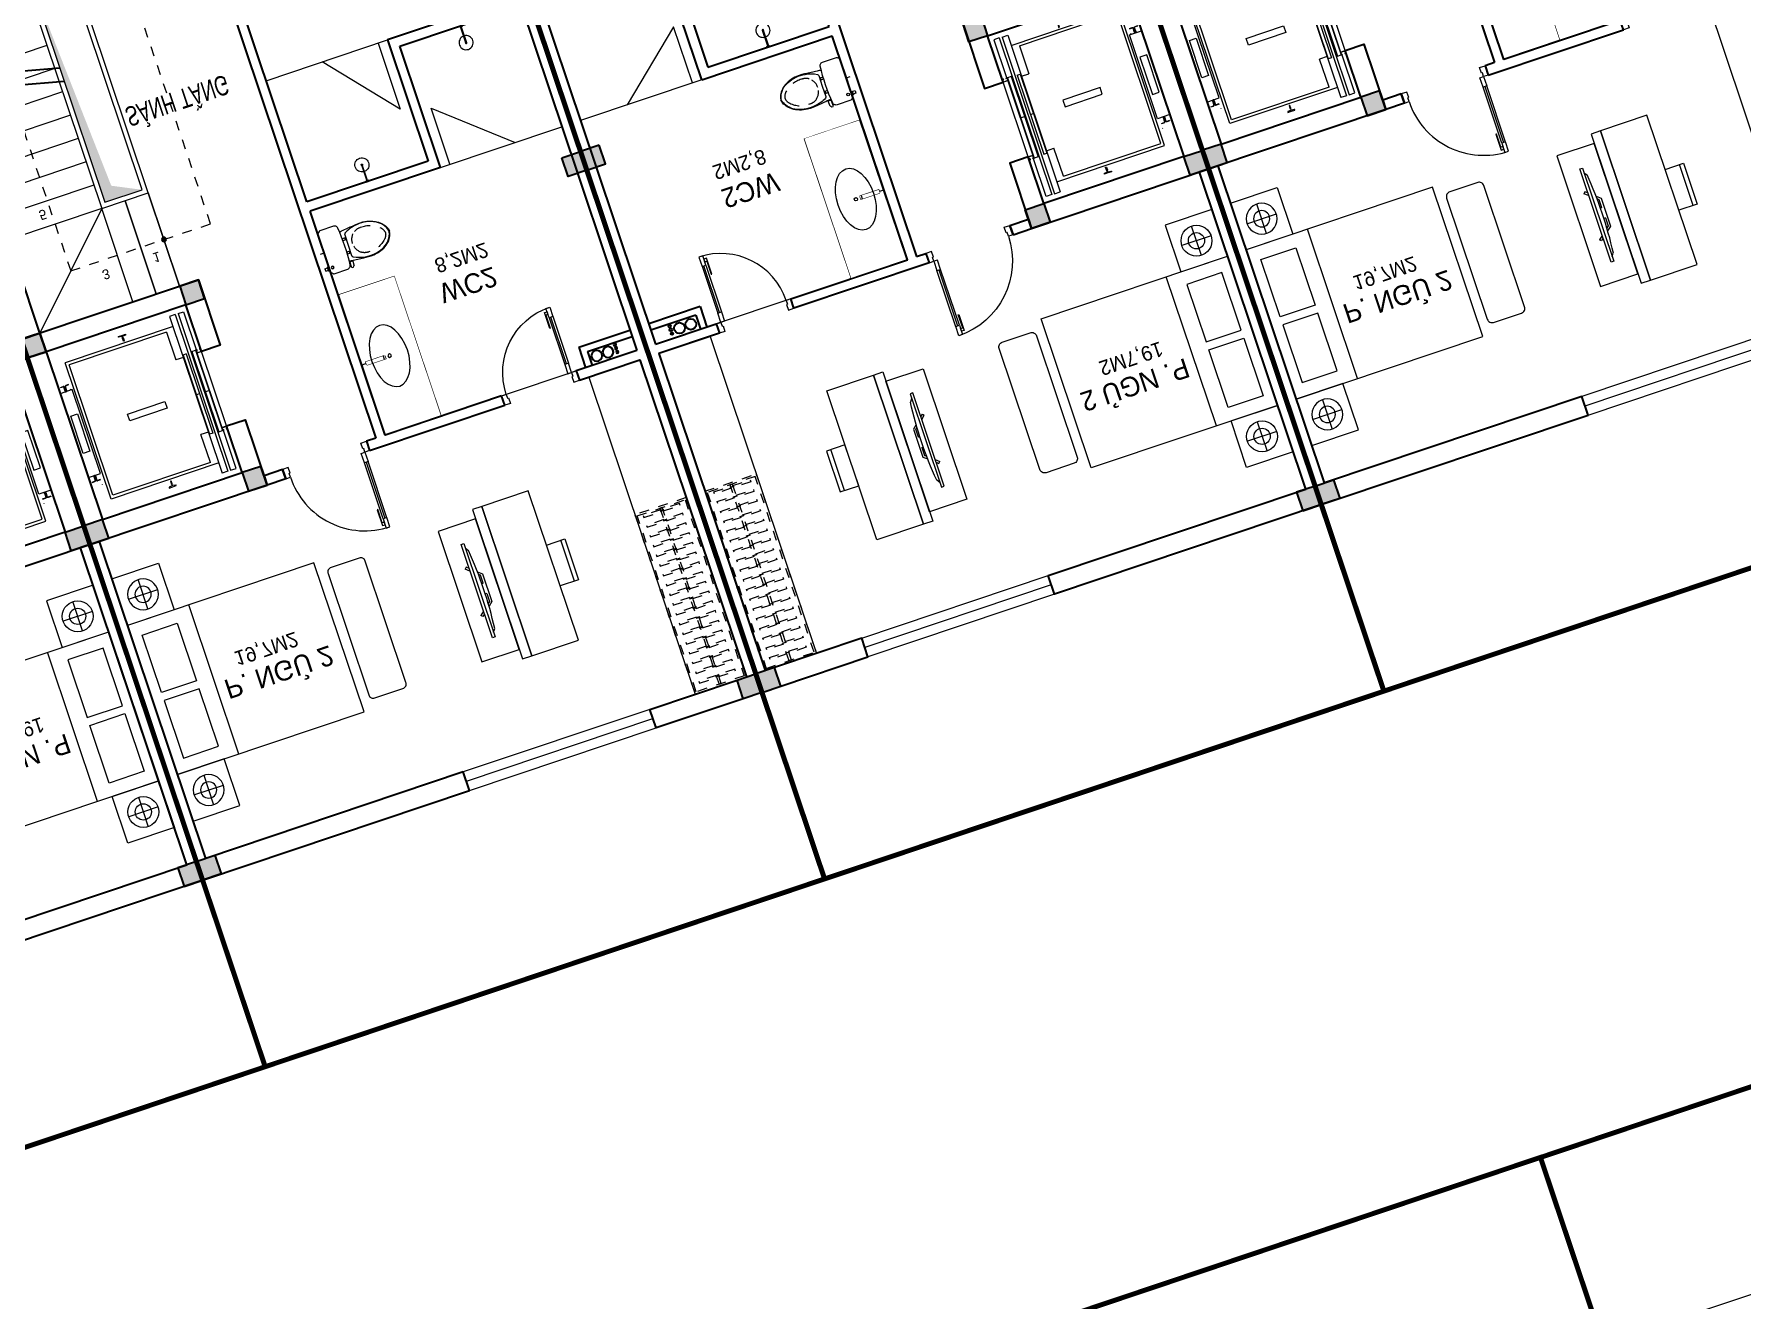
# Model space of a CAD drawing. Header units: metres. Extents: x 568332 to 569219, y 2065964 to 2066430.
# Drawn here: x 568431.22 to 568448.59, y 2066003.05 to 2066015.91 of the extents above; entities that cross this region are included whole.
import ezdxf

# ---------------------------------------------------------------- set-up
doc = ezdxf.new("R2010")
doc.units = ezdxf.units.M
for name, pattern in [('$AUDIT_BAD_LTYPE2', [0]), ('CENTER', [2, 1.25, -0.25, 0.25, -0.25]), ('HIDDEN', [0.375, 0.25, -0.125]), ('HIDDEN2', [0.1875, 0.125, -0.0625]), ('X-5M-G-MB PHONGNGU$0$HIDDEN2', [0.1875, 0.125, -0.0625]), ('xref-thap C (mb tang 32-2)$0$HIDDEN', [0.375, 0.25, -0.125])]:
    doc.linetypes.add(name, pattern=pattern)
doc.layers.get('0').update_dxf_attribs({"linetype": 'CONTINUOUS'})
doc.layers.get('DEFPOINTS').update_dxf_attribs({"linetype": 'CONTINUOUS'})
for name, color, linetype, lineweight in [('-CENTER', 143, 'CENTER', 13), ('-CONCRETE', 1, 'CONTINUOUS', 35), ('-DOOR', 137, 'CONTINUOUS', 9), ('-FURNITURE', 46, 'CONTINUOUS', 9), ('-HATCH', 8, 'CONTINUOUS', 5), ('-KH', 143, 'CONTINUOUS', 13), ('-LINE1', 7, 'CONTINUOUS', 18), ('-LINE2', 252, 'CONTINUOUS', 9), ('-STEEL1', 1, 'CONTINUOUS', 35), ('-TEXT', 7, 'CONTINUOUS', 15), ('-WALL', 4, 'CONTINUOUS', 35), ('TEXT25', 2, 'CONTINUOUS', 13)]:
    doc.layers.add(name, color=color, linetype=linetype, lineweight=lineweight)
for name, color, linetype in [('-RANH GIOI LO DAT', 12, 'CONTINUOUS'), ('12. NET DIM', 252, 'CONTINUOUS'), ('ChiaLo', 128, 'CENTER'), ('ViaHeS', 32, 'CONTINUOUS')]:
    doc.layers.add(name, color=color, linetype=linetype)
doc.styles.add('SVN_AVO_thuong', font='')
doc.styles.add('T1', font='', dxfattribs={"height": 200})
doc.styles.get('SVN_AVO_thuong').set_extended_font_data('SVN-Avo')
doc.styles.get('T1').set_extended_font_data('VNgeometric Light')

# ---------------------------------------------------------------- blocks, each defined once
blk = doc.blocks.new('A$C5C575821')
at = {"layer": '-CONCRETE'}
h = blk.add_hatch(color=256, dxfattribs=at)
h.dxf.hatch_style = 1
h.paths.add_polyline_path([(0, 200), (0, 0), (200, 0), (200, 200)])
blk.add_lwpolyline([(0, 0), (200, 0), (200, 200), (0, 200)], close=True, dxfattribs=at)
blk = doc.blocks.new('TRUC M4')
at = {"layer": '-WALL'}
for p in [(-200, 14600), (5600, 14600), (-200, 9000), (5600, 9000), (-200, 4300), (5600, 4300), (-200, -200), (5600, -200)]:
    blk.add_blockref('A$C5C575821', p, dxfattribs=at)
blk = doc.blocks.new('M4- T3')
at = {"layer": '-DOOR'}
blk.add_lwpolyline([(717623, 46541), (719623, 46541), (719623, 46341), (717623, 46341)], close=True, dxfattribs=at)
at = {"layer": '-RANH GIOI LO DAT', "linetype": 'HIDDEN', "ltscale": 10, "const_width": 50}
blk.add_lwpolyline([(716773, 48541), (722773, 48541), (722773, 28541), (716773, 28541)], close=True, dxfattribs=at)
at = {"layer": '-STEEL1'}
blk.add_blockref('TRUC M4', (716972, 31741), dxfattribs=at)
blk = doc.blocks.new('A$C18091ED7')
for p, q in [((0, -42), (0, 0)), ((146, -27), (179, -27)), ((146, -27), (146, -30)), ((146, -30), (166, -30)), ((153, -37), (146, -30)), ((152, 0), (152, -27)), ((152, 0), (179, 0)), ((153, -37), (166, -37)), ((153, -40), (153, -37)), ((153, -40), (178, -40)), ((153, -40), (178, -40)), ((153, -40), (153, -42)), ((185, -30), (166, -30)), ((178, -37), (166, -37)), ((185, -30), (178, -37)), ((178, -37), (178, -40)), ((178, -40), (178, -42)), ((179, 0), (179, -27)), ((179, -27), (185, -27)), ((185, -27), (185, -30)), ((-83, -267), (-83, -300)), ((-83, -278), (-83, -288)), ((-61, -290), (-83, -290)), ((-63, -265), (-81, -265)), ((-61, -267), (-61, -300)), ((61, -267), (61, -300)), ((61, -290), (83, -290)), ((63, -265), (81, -265)), ((83, -267), (83, -300)), ((83, -278), (83, -288)), ((165, -262), (165, -290)), ((168, -260), (228, -260)), ((168, -292), (207, -292)), ((231, -274), (231, -262))]:
    blk.add_line(p, q)
for points in [[(230, -219, -0.137407), (225, -235), (222, -241, -0.236081), (198, -255, -0.051961), (-198, -255, -0.236081), (-222, -241), (-225, -235, -0.137407), (-230, -219), (-230, -72, -0.198912), (-226, -63), (-209, -46, -0.198912), (-200, -42), (0, -42), (200, -42, -0.198912), (209, -46), (226, -63, -0.198912), (230, -72)], [(144, -619, -0.212405), (26, -734, -0.027685), (-1, -739, -0.022279), (-26, -734, -0.212405), (-144, -619, -0.142796), (-167, -428, -0.093005), (-128, -309, -0.256439), (-111, -300), (0, -300), (111, -300, -0.256439), (128, -309, -0.093005), (167, -428, -0.142796)]]:
    blk.add_lwpolyline(points, format="xyb", close=True)
at = {"linetype": 'xref-thap C (mb tang 32-2)$0$HIDDEN', "ltscale": 100}
blk.add_lwpolyline([(61, -669, -0.199031), (0, -699, -0.199031), (-61, -669, -0.218924), (-132, -478, -0.153791), (-112, -404, -0.236701), (0, -348, -0.236701), (112, -404, -0.153791), (132, -478, -0.218924)], format="xyb", close=True, dxfattribs=at)
blk.add_circle((166, -78), 13.9)
for centre, radius, start, end in [((-81, -267), 1.98, 90, 180), ((-63, -267), 1.98, 0, 90), ((63, -267), 1.98, 90, 180), ((81, -267), 1.98, 0, 90), ((168, -262), 2.47, 90, 180), ((168, -290), 2.47, 180, 270), ((207, -277), 15.5, 270, 306.4659), ((168, -225), 80.1, 306.4659, 320.3123), ((228, -274), 2.47, 320.3123, 0)]:
    blk.add_arc(centre, radius, start, end)
for points in [[(-156, -259), (-157, -267), (-164, -328), (-169, -385), (-184, -528), (-136, -679), (-50, -735), (-20, -741), (0, -744)], [(156, -259), (157, -267), (164, -328), (169, -385), (184, -528), (136, -679), (50, -735), (20, -741), (0, -744)]]:
    blk.add_open_spline(points, degree=3, knots=[130.613938, 130.613938, 130.613938, 130.613938, 152.852109, 311.129351, 417.703951, 561.383393, 697.692632, 710.812262, 710.812262, 710.812262, 710.812262])
blk = doc.blocks.new('shower')
for points in [[(180919, -32316), (180912, -32316), (180912, -32147), (180919, -32147)], [(180929, -32327), (180902, -32327), (180902, -32316), (180929, -32316)]]:
    blk.add_lwpolyline(points, close=True)
for radius, start, end in [(72, 272.7907, 267.2093), (8.35, 294.8355, 245.1645)]:
    blk.add_arc((180916, -32147), radius, start, end)
blk = doc.blocks.new('Sink_Cicle')
blk.add_lwpolyline([(17, -50), (-17, -50), (-18, -252), (17, -252)], close=True)
blk.add_circle((0, -300), 17.5)
at = {"layer": 'DEFPOINTS'}
blk.add_line((0, -100), (0, 0), dxfattribs=at)
blk.add_wipeout([(17, -50), (-17, -50), (-18, -252), (17, -252)])
at = {"layer": '-FURNITURE', "linetype": 'Continuous'}
blk.add_ellipse((0, -300), major_axis=(-325, 0), ratio=0.584615, dxfattribs=at)
blk.add_line((-18, -237), (17, -237))
blk = doc.blocks.new('*U185')
at = {"ltscale": 300}
blk.add_lwpolyline([(0, 0), (1500, 0), (1500, -600), (0, -600)], close=True, dxfattribs=at)
blk.add_wipeout([(0, 0), (1500, 0), (1500, -600), (0, -600)], dxfattribs=at)
blk.add_blockref('Sink_Cicle', (750, 0), dxfattribs=at)
blk = doc.blocks.new('XR.MB.LM123$0$tvi 1')
blk.add_lwpolyline([(29, 0), (29, -1000), (0, -1000), (0, 0)], close=True)
for points in [[(29, -50), (52, -81)], [(-24, -236), (-39, -252)], [(0, -285), (-39, -252)], [(0, -256), (-24, -236)], [(70, -315), (111, -350), (111, -650), (70, -685)], [(89, -446), (89, -360), (71, -345)], [(89, -446), (73, -446)], [(89, -554), (89, -640), (71, -655)], [(89, -554), (73, -554)], [(0, -715), (-39, -748)], [(-24, -764), (-39, -748)], [(0, -744), (-24, -764)], [(29, -950), (52, -919)]]:
    blk.add_lwpolyline(points)
blk.add_arc((-4025, -500), 4099, 354.1311, 5.8689)
blk = doc.blocks.new('*U188')
at = {"linetype": 'X-5M-G-MB PHONGNGU$0$HIDDEN2'}
for points in [[(0, 600), (0, 0), (2098, 0), (2098, 600)], [(2078, 580), (2078, 20), (20, 20), (20, 580)], [(2078, 287), (2078, 313), (20, 313), (20, 287)], [(114, 319), (109, 319), (109, 280), (114, 280)], [(228, 319), (223, 319), (223, 280), (228, 280)], [(342, 319), (337, 319), (337, 280), (342, 280)], [(456, 319), (451, 319), (451, 280), (456, 280)], [(570, 319), (565, 319), (565, 280), (570, 280)], [(684, 319), (679, 319), (679, 280), (684, 280)], [(798, 319), (793, 319), (793, 280), (798, 280)], [(912, 319), (907, 319), (907, 280), (912, 280)], [(1026, 319), (1021, 319), (1021, 280), (1026, 280)], [(1140, 319), (1135, 319), (1135, 280), (1140, 280)], [(1254, 319), (1249, 319), (1249, 280), (1254, 280)], [(1368, 319), (1363, 319), (1363, 280), (1368, 280)], [(1482, 319), (1477, 319), (1477, 280), (1482, 280)], [(1596, 319), (1591, 319), (1591, 280), (1596, 280)], [(1710, 319), (1705, 319), (1705, 280), (1710, 280)], [(1824, 319), (1819, 319), (1819, 280), (1824, 280)], [(1938, 319), (1933, 319), (1933, 280), (1938, 280)], [(2052, 319), (2047, 319), (2047, 280), (2052, 280)]]:
    blk.add_lwpolyline(points, close=True, dxfattribs=at)
for points in [[(122, 313), (122, 515), (100, 515), (100, 313)], [(236, 313), (236, 515), (214, 515), (214, 313)], [(350, 313), (350, 515), (328, 515), (328, 313)], [(464, 313), (464, 515), (442, 515), (442, 313)], [(578, 313), (578, 515), (556, 515), (556, 313)], [(692, 313), (692, 515), (670, 515), (670, 313)], [(806, 313), (806, 515), (784, 515), (784, 313)], [(920, 313), (920, 515), (898, 515), (898, 313)], [(1034, 313), (1034, 515), (1012, 515), (1012, 313)], [(1148, 313), (1148, 515), (1126, 515), (1126, 313)], [(1262, 313), (1262, 515), (1240, 515), (1240, 313)], [(1376, 313), (1376, 515), (1354, 515), (1354, 313)], [(1490, 313), (1490, 515), (1468, 515), (1468, 313)], [(1604, 313), (1604, 515), (1582, 515), (1582, 313)], [(1718, 313), (1718, 515), (1696, 515), (1696, 313)], [(1832, 313), (1832, 515), (1810, 515), (1810, 313)], [(1946, 313), (1946, 515), (1924, 515), (1924, 313)], [(2060, 313), (2060, 515), (2038, 515), (2038, 313)], [(100, 287), (100, 92), (122, 92), (122, 287)], [(214, 287), (214, 92), (236, 92), (236, 287)], [(328, 287), (328, 92), (350, 92), (350, 287)], [(442, 287), (442, 92), (464, 92), (464, 287)], [(556, 287), (556, 92), (578, 92), (578, 287)], [(670, 287), (670, 92), (692, 92), (692, 287)], [(784, 287), (784, 92), (806, 92), (806, 287)], [(898, 287), (898, 92), (920, 92), (920, 287)], [(1012, 287), (1012, 92), (1034, 92), (1034, 287)], [(1126, 287), (1126, 92), (1148, 92), (1148, 287)], [(1240, 287), (1240, 92), (1262, 92), (1262, 287)], [(1354, 287), (1354, 92), (1376, 92), (1376, 287)], [(1468, 287), (1468, 92), (1490, 92), (1490, 287)], [(1582, 287), (1582, 92), (1604, 92), (1604, 287)], [(1696, 287), (1696, 92), (1718, 92), (1718, 287)], [(1810, 287), (1810, 92), (1832, 92), (1832, 287)], [(1924, 287), (1924, 92), (1946, 92), (1946, 287)], [(2038, 287), (2038, 92), (2060, 92), (2060, 287)]]:
    blk.add_lwpolyline(points, dxfattribs=at)
blk = doc.blocks.new('X-5M-G-MB PHONGNGU$0$A$C25DB0C3F')
at = {"elevation": 0}
for points in [[(0, 438), (197, 438), (197, 0), (0, 0)], [(197, 438), (197, 0), (0, 0), (0, 438)]]:
    blk.add_lwpolyline(points, close=True, dxfattribs=at)
at = {"elevation": 0, "flags": 128}
blk.add_lwpolyline([(44, 438), (44, 0)], dxfattribs=at)
blk = doc.blocks.new('G1600')
for p, q in [((137477, -212827), (139077, -212827)), ((137228, -213392), (137228, -213077)), ((139326, -213392), (139326, -213077)), ((137385, -213234), (137070, -213234)), ((139169, -213234), (139484, -213234))]:
    blk.add_line(p, q)
blk.add_lwpolyline([(137477, -213484), (137477, -211484), (139077, -211484), (139077, -213484), (137477, -213484)])
for points in [[(136977, -213484), (136977, -212984), (137477, -212984), (137477, -213484)], [(137617, -213375), (137617, -212999), (138235, -212999), (138235, -213375)], [(138937, -213375), (138937, -212999), (138320, -212999), (138320, -213375)], [(139577, -213484), (139577, -212984), (139077, -212984), (139077, -213484)]]:
    blk.add_lwpolyline(points, close=True)
for centre, radius in [((137228, -213234), 157), ((139326, -213234), 157), ((137228, -213234), 82.4), ((139326, -213234), 82.4)]:
    blk.add_circle(centre, radius)
blk = doc.blocks.new('X-5M-DH-2-CORE$0$A$C75E80C28')
at = {"layer": '-LINE2', "linetype": 'Continuous', "ltscale": 2}
for p, q in [((-731, -149), (731, -149)), ((-731, -1305), (-731, -149)), ((-557, -112), (-560, -112)), ((-510, -22), (-510, -51)), ((-507, -22), (-510, -22)), ((-510, -109), (-510, -79)), ((-507, -22), (-507, -51)), ((-507, -109), (-507, -79)), ((-456, -57), (-501, -57)), ((-456, -60), (-501, -60)), ((-456, -70), (-501, -70)), ((-456, -73), (-501, -73)), ((-453, -63), (-453, -67)), ((-450, -63), (-450, -67)), ((450, -63), (450, -67)), ((453, -63), (453, -67)), ((456, -57), (501, -57)), ((456, -60), (501, -60)), ((456, -70), (501, -70)), ((456, -73), (501, -73)), ((457, -112), (460, -112)), ((507, -22), (510, -22)), ((507, -22), (507, -51)), ((507, -109), (507, -79)), ((510, -22), (510, -51)), ((510, -109), (510, -79)), ((731, -1305), (731, -149)), ((-700, -179), (700, -179)), ((-700, -1225), (-700, -179)), ((700, -1225), (700, -179)), ((840, -1305), (-840, -1305)), ((-840, -1365), (-840, -1305)), ((840, -1365), (-840, -1365)), ((-700, -1225), (-400, -1225)), ((425, -1309), (-425, -1309)), ((-425, -1343), (-425, -1309)), ((425, -1343), (-425, -1343)), ((-400, -1305), (-400, -1225)), ((0, -1309), (0, -1343)), ((700, -1225), (400, -1225)), ((400, -1305), (400, -1225)), ((425, -1343), (425, -1309)), ((840, -1365), (840, -1305)), ((840, -1395), (-840, -1395)), ((-840, -1395), (-840, -1455)), ((-840, -1455), (-435, -1455)), ((-435, -1450), (-435, -1460)), ((-435, -1450), (-400, -1450)), ((-435, -1460), (-425, -1460)), ((-435, -1490), (-435, -1500)), ((-435, -1490), (-425, -1490)), ((-435, -1500), (-400, -1500)), ((-433, -1452), (-433, -1458)), ((-433, -1452), (-402, -1452)), ((-433, -1458), (-425, -1458)), ((-433, -1492), (-433, -1498)), ((-433, -1492), (-425, -1492)), ((-433, -1498), (-402, -1498)), ((430, -1406), (-430, -1406)), ((-430, -1406), (-430, -1446)), ((430, -1446), (-430, -1446)), ((-425, -1458), (-425, -1460)), ((-425, -1490), (-425, -1492)), ((-402, -1452), (-402, -1498)), ((400, -1450), (-400, -1450)), ((-400, -1450), (-400, -1500)), ((0, -1406), (0, -1446)), ((400, -1450), (400, -1500)), ((435, -1450), (400, -1450)), ((435, -1500), (400, -1500)), ((402, -1452), (402, -1498)), ((433, -1452), (402, -1452)), ((433, -1498), (402, -1498)), ((433, -1458), (425, -1458)), ((425, -1458), (425, -1460)), ((435, -1460), (425, -1460)), ((425, -1490), (425, -1492)), ((435, -1490), (425, -1490)), ((433, -1492), (425, -1492)), ((430, -1406), (430, -1446)), ((433, -1452), (433, -1458)), ((433, -1492), (433, -1498)), ((435, -1450), (435, -1460)), ((840, -1455), (435, -1455)), ((435, -1490), (435, -1500)), ((840, -1395), (840, -1455))]:
    blk.add_line(p, q, dxfattribs=at)
for points in [[(-450, 0), (-450, -130), (450, -130), (450, 0)], [(-200, -29), (200, -29), (200, -101), (-200, -101)], [(-36, -584), (36, -584), (36, -984), (-36, -984)]]:
    blk.add_lwpolyline(points, close=True, dxfattribs=at)
for points in [[(-780, -789), (-751, -789, 0.414214), (-750, -788), (-750, -784), (-750, -780, 0.414214), (-751, -779), (-780, -779, -0.256978), (-784, -782), (-798, -782, -0.414214), (-801, -779), (-804, -749, 0.414214), (-807, -746), (-812, -746), (-812, -784), (-812, -821), (-807, -821, 0.414214), (-804, -818), (-801, -789, -0.414214), (-798, -786), (-784, -786, -0.256978), (-780, -789)], [(780, -789), (751, -789, -0.414214), (750, -788), (750, -784), (750, -780, -0.414214), (751, -779), (780, -779, 0.256978), (784, -782), (798, -782, 0.414214), (801, -779), (804, -749, -0.414214), (807, -746), (812, -746), (812, -784), (812, -821), (807, -821, -0.414214), (804, -818), (801, -789, 0.414214), (798, -786), (784, -786, 0.256978), (780, -789)]]:
    blk.add_lwpolyline(points, format="xyb", dxfattribs=at)
for centre, radius, start, end in [((-501, -51), 9.4, 180, 270), ((-501, -79), 9.4, 90, 180), ((-501, -51), 6.2, 180, 270), ((-501, -79), 6.2, 90, 180), ((-456, -63), 6.2, 0, 90), ((-456, -63), 3, 0, 90), ((-456, -67), 6.2, 270, 0), ((-456, -67), 3, 270, 0), ((456, -63), 6.2, 90, 180), ((456, -67), 6.2, 180, 270), ((456, -63), 3, 90, 180), ((456, -67), 3, 180, 270), ((501, -51), 6.2, 270, 0), ((501, -51), 9.4, 270, 0), ((501, -79), 9.4, 0, 90), ((501, -79), 6.2, 0, 90)]:
    blk.add_arc(centre, radius, start, end, dxfattribs=at)
blk = doc.blocks.new('A$C3F71457E')
at = {"layer": '-CONCRETE'}
blk.add_lwpolyline([(0, -100), (0, 400), (-1500, 400), (-1500, -1400), (0, -1400), (0, -900), (200, -900), (200, -1600), (-1700, -1600), (-1700, 600), (200, 600), (200, -100), (0, -100)], dxfattribs=at)
at = {"layer": '-LINE1'}
blk.add_line((0, -900), (0, -100), dxfattribs=at)
at = {"layer": '-WALL'}
for p in [(-1700, 400), (0, 400), (-1700, -1600), (0, -1600)]:
    blk.add_blockref('A$C5C575821', p, dxfattribs=at)
at = {"color": 2, "rotation": 90}
blk.add_blockref('X-5M-DH-2-CORE$0$A$C75E80C28', (-1500, -500), dxfattribs=at)
blk = doc.blocks.new('*U148')
at = {"linetype": '$AUDIT_BAD_LTYPE2'}
for p, q in [((70, 100), (70, 600)), ((90, 600), (90, 100))]:
    blk.add_line(p, q, dxfattribs=at)
for points in [[(50, 600), (90, 600), (90, 700), (50, 700), (50, 600)], [(50, 603), (50, 100)], [(50, 100), (90, 100), (90, 0), (50, 0), (50, 100)]]:
    blk.add_lwpolyline(points)
for points in [[(118, 495), (118, 664), (90, 664), (90, 636), (113, 636), (113, 495)], [(0, 0), (50, 0), (50, -40), (60, -40), (60, -100), (0, -100)], [(800, 0), (750, 0), (750, -40), (740, -40), (740, -100), (800, -100)]]:
    blk.add_lwpolyline(points, close=True)
at = {"linetype": '$AUDIT_BAD_LTYPE2', "ltscale": 0.3}
blk.add_arc((50, 0), 700, 0, 90, dxfattribs=at)
blk = doc.blocks.new('*U149')
at = {"linetype": '$AUDIT_BAD_LTYPE2'}
for p, q in [((70, 100), (70, 700)), ((90, 700), (90, 100))]:
    blk.add_line(p, q, dxfattribs=at)
for points in [[(50, 700), (90, 700), (90, 800), (50, 800), (50, 700)], [(50, 703), (50, 100)], [(50, 100), (90, 100), (90, 0), (50, 0), (50, 100)]]:
    blk.add_lwpolyline(points)
for points in [[(118, 595), (118, 764), (90, 764), (90, 736), (113, 736), (113, 595)], [(0, 0), (50, 0), (50, -40), (60, -40), (60, -100), (0, -100)], [(900, 0), (850, 0), (850, -40), (840, -40), (840, -100), (900, -100)]]:
    blk.add_lwpolyline(points, close=True)
at = {"linetype": '$AUDIT_BAD_LTYPE2', "ltscale": 0.3}
blk.add_arc((50, 0), 800, 0, 90, dxfattribs=at)
blk = doc.blocks.new('M4-T3.1')
at = {"layer": '-HATCH', "true_color": 0x8c8896}
h = blk.add_hatch(color=252, dxfattribs=at)
h.dxf.hatch_style = 1
edge = h.paths.add_edge_path()
edge.add_arc((462652, 40240), 24.6, 0, 360)
h = blk.add_hatch(color=252, dxfattribs=at)
h.dxf.hatch_style = 1
h.paths.add_polyline_path([(462602, 39691), (462202, 39691), (462202, 37291), (462318, 39552)])
at = {"layer": '-CONCRETE'}
for centre, radius in [((466448, 42762, 0), 55), ((466569, 42762, 0), 55), ((466659, 42792, 0), 13), ((466659, 42751, 0), 13), ((466659, 42712, 0), 13)]:
    blk.add_circle(centre, radius, dxfattribs=at)
at = {"layer": '-DOOR'}
blk.add_line((465402, 42841), (466202, 42841), dxfattribs=at)
blk.add_lwpolyline([(463816, 46541), (465816, 46541), (465816, 46341), (463816, 46341)], close=True, dxfattribs=at)
blk.add_lwpolyline([(463816, 46441), (465816, 46441)], dxfattribs=at)
at = {"layer": '-FURNITURE'}
for p, q in [((465552, 40441), (466852, 40441)), ((464152, 39041), (465452, 39041))]:
    blk.add_line(p, q, dxfattribs=at)
for points in [[(466302, 42941), (466302, 46341), (466852, 46341), (466852, 42941)], [(464352, 43942), (464352, 45341), (464752, 45341), (464752, 43942)], [(464752, 45442), (464852, 45442), (464852, 43842), (464752, 43842)], [(464852, 45442), (465352, 45442), (465352, 43842), (464852, 43842)]]:
    blk.add_lwpolyline(points, close=True, dxfattribs=at)
blk.add_lwpolyline([(463203, 45342), (463503, 45342, -0.414214), (463553, 45292), (463553, 43992, -0.414214), (463503, 43942), (463203, 43942, -0.414214), (463153, 43992), (463153, 45292, -0.414214)], format="xyb", close=True, dxfattribs=at)
for points in [[(465652, 40441), (465652, 39841), (466352, 40441)], [(465352, 39041), (465352, 39748), (464752, 39041)]]:
    blk.add_lwpolyline(points, dxfattribs=at)
at = {"layer": '-KH', "linetype": 'HIDDEN2', "ltscale": 5}
blk.add_lwpolyline([(463152, 36741), (461652, 36741), (461652, 40241), (463152, 40241)], close=True, dxfattribs=at)
at = {"layer": '-KH'}
blk.add_circle((462652, 40240), 24.6, dxfattribs=at)
at = {"layer": '-LINE1'}
for p, q in [((462152, 39741), (461153, 40741)), ((462152, 40741), (462152, 39741)), ((462402, 39741), (462402, 40741)), ((462402, 40741), (462402, 39741)), ((462652, 39741), (462652, 40741)), ((462652, 40741), (462652, 39741))]:
    blk.add_line(p, q, dxfattribs=at)
at = {"layer": '-LINE1', "lineweight": 18}
for p, q in [((462152, 39741), (461152, 39741)), ((462152, 39491), (461152, 39491)), ((462152, 39241), (461152, 39241)), ((462152, 38991), (461152, 38991)), ((462152, 38741), (461152, 38741)), ((462152, 38491), (461152, 38491)), ((462152, 38241), (461152, 38241)), ((462152, 37991), (461152, 37991))]:
    blk.add_line(p, q, dxfattribs=at)
at = {"layer": '-LINE1'}
for points in [[(462652, 37241), (462152, 37241), (462152, 39741), (462652, 39741)], [(462602, 37291), (462202, 37291), (462202, 39691), (462602, 39691)]]:
    blk.add_lwpolyline(points, close=True, dxfattribs=at)
at = {"layer": '-WALL'}
for p, q in [((466952, 46541), (466952, 31541)), ((466852, 42941), (466852, 46341)), ((463052, 42941), (462853, 42941)), ((463052, 42941), (463052, 42841)), ((463952, 42841), (463952, 42941)), ((463952, 42941), (465402, 42941)), ((465402, 42941), (465402, 42841)), ((466202, 42841), (466202, 42941)), ((466202, 42941), (466852, 42941)), ((463052, 42841), (462853, 42841)), ((464052, 42841), (463952, 42841)), ((464052, 36241), (464052, 42841)), ((466852, 42841), (466202, 42841)), ((466302, 42621), (466302, 42841)), ((466372, 42691), (466372, 42841)), ((466853, 40941), (466852, 42841)), ((466302, 42621), (466852, 42621)), ((466372, 42691), (466852, 42691)), ((466852, 39141), (466853, 40941)), ((461153, 40741), (461153, 36241)), ((465552, 40441), (464152, 40441)), ((465452, 40341), (464152, 40341)), ((464152, 40341), (464152, 36241)), ((465452, 39041), (465452, 40341)), ((465552, 40441), (465552, 39141)), ((465552, 39141), (466852, 39141)), ((466852, 39041), (465452, 39041))]:
    blk.add_line(p, q, dxfattribs=at)
for points in [[(460952, 42942), (460952, 46541), (463816, 46541), (463816, 46341)], [(466752, 46541), (465816, 46541), (465816, 46341), (466752, 46341)], [(463816, 46341), (461053, 46341), (461053, 42942)], [(462853, 42841), (462853, 42941)], [(462853, 42941), (462853, 42841)], [(463052, 42841), (463052, 42941)], [(462203, 38396), (461726, 38277), (461726, 38176), (461633, 38347), (461633, 38253), (461153, 38133)], [(462203, 38254), (461726, 38135), (461726, 38034), (461633, 38205), (461633, 38112), (461153, 37991)]]:
    blk.add_lwpolyline(points, dxfattribs=at)
at = {"layer": '-DOOR', "xscale": -1}
blk.add_blockref('*U149', (463952, 42941), dxfattribs=at)
at = {"layer": '-DOOR', "rotation": 180}
blk.add_blockref('*U148', (466202, 42841), dxfattribs=at)
at = {"layer": '-FURNITURE', "extrusion": (0, 0, -1), "xscale": 0.916666666665974, "yscale": 0.916666666665974, "zscale": -0.916666666665974, "rotation": 270}
blk.add_blockref('*U188', (-466852, 46341), dxfattribs=at)
at = {"layer": '-FURNITURE'}
for name, p, rotation in [('G1600', (674537, 182919), 270), ('A$C18091ED7', (464110, 40891), 89.99999999999999), ('shower', (645718, 8015), 180)]:
    blk.add_blockref(name, p, dxfattribs=dict(at, rotation=rotation))
at = {"layer": '-FURNITURE', "extrusion": (0, 0, -1), "rotation": 179.9963102775916}
blk.add_blockref('XR.MB.LM123$0$tvi 1', (-464530, 44142), dxfattribs=at)
at = {"layer": '-FURNITURE', "xscale": -1, "rotation": 359.9992859249025}
blk.add_blockref('X-5M-G-MB PHONGNGU$0$A$C25DB0C3F', (465549, 44423), dxfattribs=at)
at = {"layer": '-FURNITURE', "extrusion": (0, 0, -1), "xscale": -1, "zscale": -1, "rotation": 270}
blk.add_blockref('*U185', (-464152, 41341), dxfattribs=at)
at = {"layer": '-FURNITURE', "xscale": -1}
blk.add_blockref('shower', (647118, 71468), dxfattribs=at)
at = {"layer": '-WALL', "xscale": -1, "rotation": 180}
blk.add_blockref('A$C3F71457E', (462653, 41341), dxfattribs=at)
at = {"layer": '-TEXT', "style": 'T1'}
for s, p in [('3', (461945, 40339)), ('1', (462488, 40338)), ('5', (461528, 39560))]:
    blk.add_text(s, height=100, rotation=360, dxfattribs=at).set_placement(p)
at = {"layer": 'TEXT25'}
for s, height, style, p in [('P. NGỦ 2', 200, 'SVN_AVO_thuong', (461789, 44684)), ('19,7M2', 150, 'T1', (461980, 44443)), ('WC2', 200, 'SVN_AVO_thuong', (465142, 41563)), ('8,2M2', 150, 'T1', (465183, 41305))]:
    blk.add_text(s, height=height, rotation=360, dxfattribs=dict(at, style=style)).set_placement(p)
at = {"layer": 'TEXT25', "style": 'SVN_AVO_thuong', "width": 0.7}
blk.add_text('SẢNH TẦNG', height=200, rotation=360, dxfattribs=at).set_placement((462684, 38846))
at = {"layer": '-RANH GIOI LO DAT', "linetype": 'HIDDEN', "ltscale": 10, "const_width": 50}
blk.add_lwpolyline([(460952, 48541), (466952, 48541), (466952, 28541), (460953, 28541)], close=True, dxfattribs=at)
at = {"layer": '-WALL'}
for p, q in [((465402, 42841), (464152, 42841)), ((464152, 42841), (464152, 40441))]:
    blk.add_line(p, q, dxfattribs=at)
at = {"layer": '-STEEL1'}
blk.add_blockref('TRUC M4', (461152, 31741), dxfattribs=at)

msp = doc.modelspace()

# ---------------------------------------------------------------- linework, layer by layer
at = {"layer": 'ChiaLo', "ltscale": 5}
for points in [[(568505.517, 2066029.562), (568379.533, 2065987.283)], [(568432.896, 2066026.287), (568439.259, 2066007.327)], [(568506.884, 2066024.747), (568381.124, 2065982.543)], [(568427.208, 2066024.378), (568433.571, 2066005.418)]]:
    msp.add_lwpolyline(points, dxfattribs=at)
at = {"layer": 'ViaHeS'}
msp.add_lwpolyline([(568506.884, 2066024.747), (568505.517, 2066029.562), (568379.533, 2065987.283), (568381.124, 2065982.543), (568506.884, 2066024.747)], dxfattribs=at)

# ---------------------------------------------------------------- next in the draw order: block references
at = {"layer": '-CENTER', "color": 2, "true_color": 0xf1eb1f, "xscale": 0.001, "yscale": 0.001, "zscale": 0.001, "rotation": 18.55149973248752}
msp.add_blockref('M4- T3', (567782.455, 2065730.43), dxfattribs=at)
at = {"layer": '12. NET DIM', "color": 2, "true_color": 0xf1eb1f, "xscale": 0.0009999999999999998, "yscale": 0.0009999999999999998, "zscale": 0.0009999999999999998, "rotation": 198.5512188517892}
msp.add_blockref('M4-T3.1', (568855.128, 2066198.089), dxfattribs=at)

# ---------------------------------------------------------------- next in the draw order: block references
at = {"layer": '-CENTER', "color": 2, "true_color": 0xf1eb1f, "xscale": -0.001, "yscale": 0.001, "zscale": 0.001, "rotation": 18.55149990383196}
msp.add_blockref('M4- T3', (569141.51, 2066186.523), dxfattribs=at)
at = {"layer": '12. NET DIM', "color": 2, "true_color": 0xf1eb1f, "xscale": -0.001, "yscale": 0.001, "zscale": 0.001, "rotation": 198.5514997324876}
msp.add_blockref('M4-T3.1', (567981.126, 2065904.781), dxfattribs=at)

# ---------------------------------------------------------------- next in the draw order: block references
at = {"layer": '12. NET DIM', "color": 2, "true_color": 0xf1eb1f, "xscale": 0.0009999999999999998, "yscale": 0.0009999999999999998, "zscale": 0.0009999999999999998, "rotation": 198.5512188517892}
msp.add_blockref('M4-T3.1', (568866.505, 2066201.907), dxfattribs=at)

# ---------------------------------------------------------------- next in the draw order: block references
at = {"layer": '12. NET DIM', "color": 2, "true_color": 0xf1eb1f, "xscale": -0.001, "yscale": 0.001, "zscale": 0.001, "rotation": 198.5514997324876}
msp.add_blockref('M4-T3.1', (567992.502, 2065908.599), dxfattribs=at)

# ---------------------------------------------------------------- next in the draw order: block references
at = {"layer": '12. NET DIM', "color": 2, "true_color": 0xf1eb1f, "xscale": 0.0009999999999999998, "yscale": 0.0009999999999999998, "zscale": 0.0009999999999999998, "rotation": 198.5512188517892}
msp.add_blockref('M4-T3.1', (568877.881, 2066205.725), dxfattribs=at)

doc.saveas('drawing.dxf')
